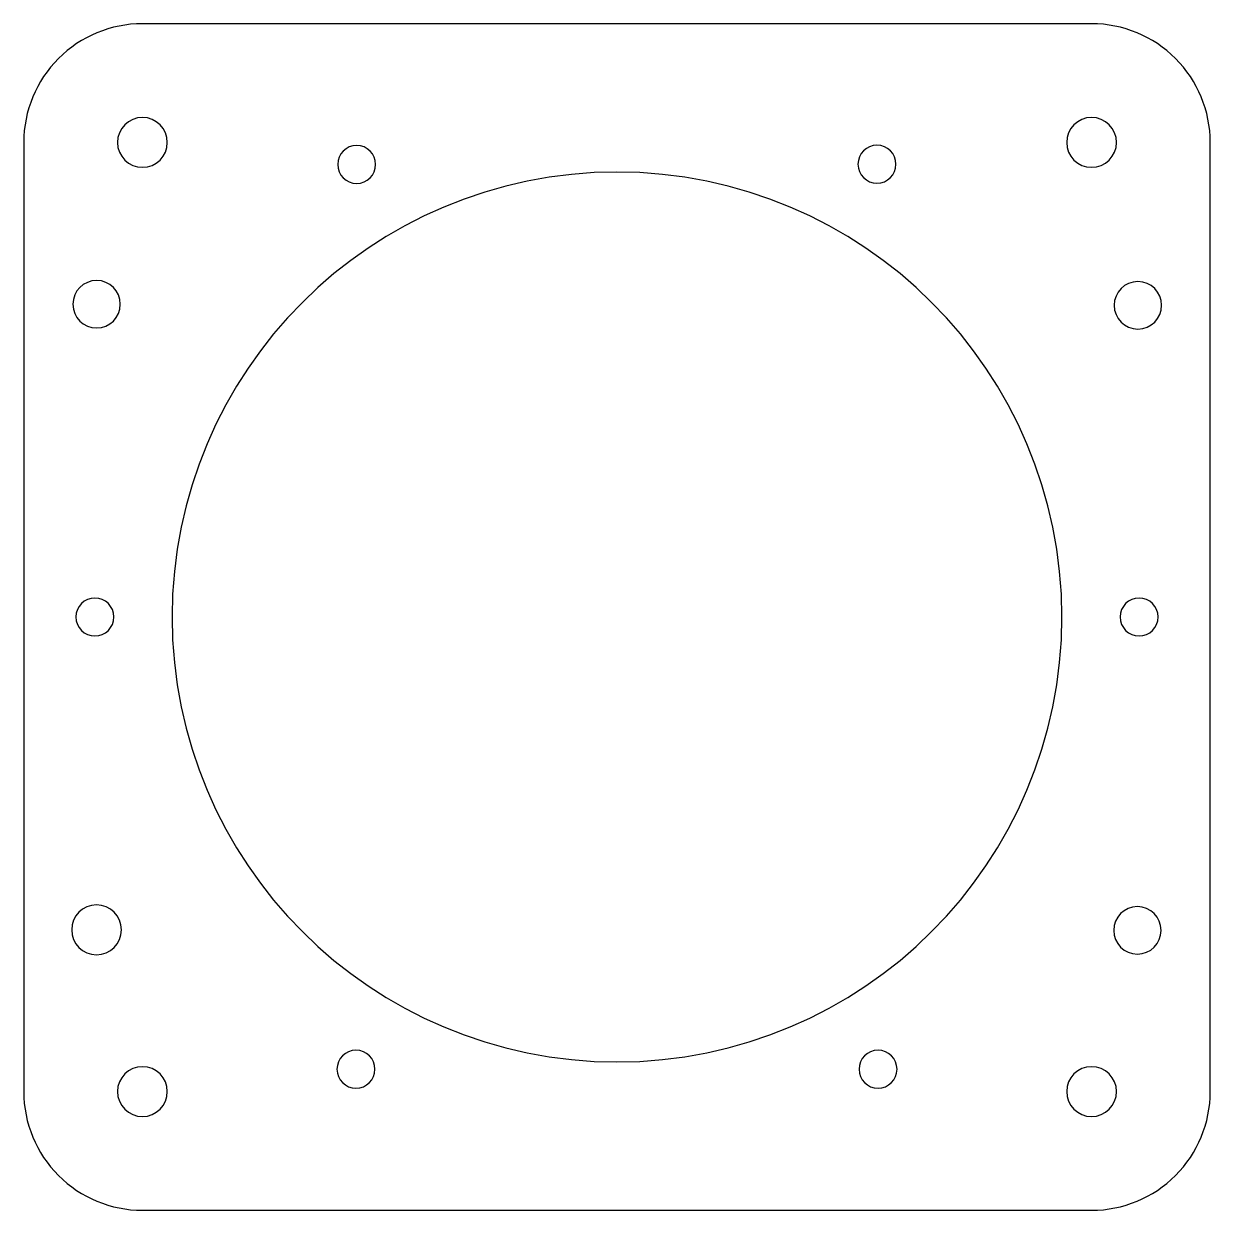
# Model space of a CAD drawing. Header units: millimetres. Extents: x -10 to 90, y 0 to 100.
import ezdxf

# ---------------------------------------------------------------- set-up
doc = ezdxf.new("R2010")
doc.units = ezdxf.units.MM

msp = doc.modelspace()

# ---------------------------------------------------------------- linework, layer by layer
at = {"layer": 'INTERIOR_PROFILES', "extrusion": (0, 0, -1)}
for centre, radius in [((0, 90), 2.1), ((-80, 90), 2.1), ((-18.06, 88.14), 1.6), ((-61.91, 88.16), 1.6), ((-40, 50), 37.5), ((3.86, 76.36), 2), ((-83.9, 76.27), 2), ((4, 50), 1.6), ((-84, 50), 1.6), ((3.86, 23.64), 2.1), ((-83.86, 23.59), 2), ((-18, 11.89), 1.6), ((-62, 11.89), 1.6), ((0, 10), 2.1), ((-80, 10), 2.1)]:
    msp.add_circle(centre, radius, dxfattribs=at)
at = {"layer": 'OUTER_PROFILES'}
msp.add_lwpolyline([(80, 0, 0.414214), (90, 10), (90, 90, 0.414214), (80, 100), (0, 100, 0.414214), (-10, 90), (-10, 10, 0.414214), (0, 0)], format="xyb", close=True, dxfattribs=at)

doc.saveas('drawing.dxf')
